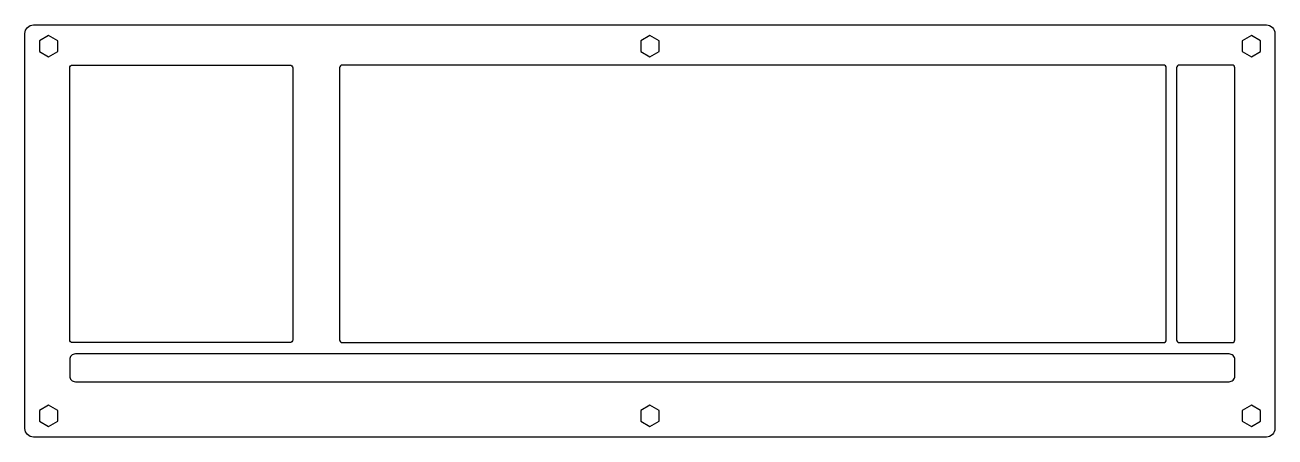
# Model space of a CAD drawing. Header units: millimetres. Extents: x -508 to -75, y -129 to 14.
import ezdxf

# ---------------------------------------------------------------- set-up
doc = ezdxf.new("R2010")
doc.units = ezdxf.units.MM
doc.layers.get('0').update_dxf_attribs({"linetype": 'CONTINUOUS'})

msp = doc.modelspace()

# ---------------------------------------------------------------- linework, layer by layer
for points in [[(-508.39, 11.36, -0.414214), (-505.39, 14.36), (-77.53, 14.36, -0.414214), (-74.53, 11.36), (-74.53, -125.83, -0.414214), (-77.53, -128.82), (-505.39, -128.82, -0.414214), (-508.39, -125.83)], [(-415.47, -95.02, -0.414214), (-416.47, -96.02), (-491.87, -96.02, -0.414214), (-492.87, -95.02), (-492.87, -0.57, -0.414214), (-491.87, 0.43), (-416.47, 0.43, -0.414214), (-415.47, -0.57)], [(-398.21, -96.02), (-113.26, -96.02, 0.414214), (-112.26, -95.02), (-112.26, -0.57, 0.414214), (-113.26, 0.43), (-398.21, 0.43, 0.414214), (-399.21, -0.57), (-399.21, -95.02, 0.414214)], [(-89.45, 0.43), (-107.7, 0.43, 0.414214), (-108.7, -0.57), (-108.7, -95.02, 0.414214), (-107.7, -96.02), (-89.45, -96.02, 0.414214), (-88.45, -95.02), (-88.45, -0.57, 0.414214)], [(-90.45, -99.95), (-490.88, -99.95, 0.414214), (-492.88, -101.95), (-492.88, -107.6, 0.414214), (-490.88, -109.6), (-90.45, -109.6, 0.414214), (-88.45, -107.6), (-88.45, -101.95, 0.414214)]]:
    msp.add_lwpolyline(points, format="xyb", close=True)
for points in [[(-500.19, 3.25), (-496.99, 5.1), (-496.99, 8.8), (-500.19, 10.65), (-503.4, 8.8), (-503.4, 5.1)], [(-291.46, 3.25), (-288.25, 5.1), (-288.25, 8.8), (-291.46, 10.65), (-294.66, 8.8), (-294.66, 5.1)], [(-82.72, 3.25), (-79.52, 5.1), (-79.52, 8.8), (-82.72, 10.65), (-85.92, 8.8), (-85.92, 5.1)], [(-500.19, -117.72), (-503.4, -119.57), (-503.4, -123.27), (-500.19, -125.12), (-496.99, -123.27), (-496.99, -119.57)], [(-291.46, -117.72), (-294.66, -119.57), (-294.66, -123.27), (-291.46, -125.12), (-288.25, -123.27), (-288.25, -119.57)], [(-82.72, -117.72), (-85.92, -119.57), (-85.92, -123.27), (-82.72, -125.12), (-79.52, -123.27), (-79.52, -119.57)]]:
    msp.add_lwpolyline(points, close=True)

doc.saveas('drawing.dxf')
